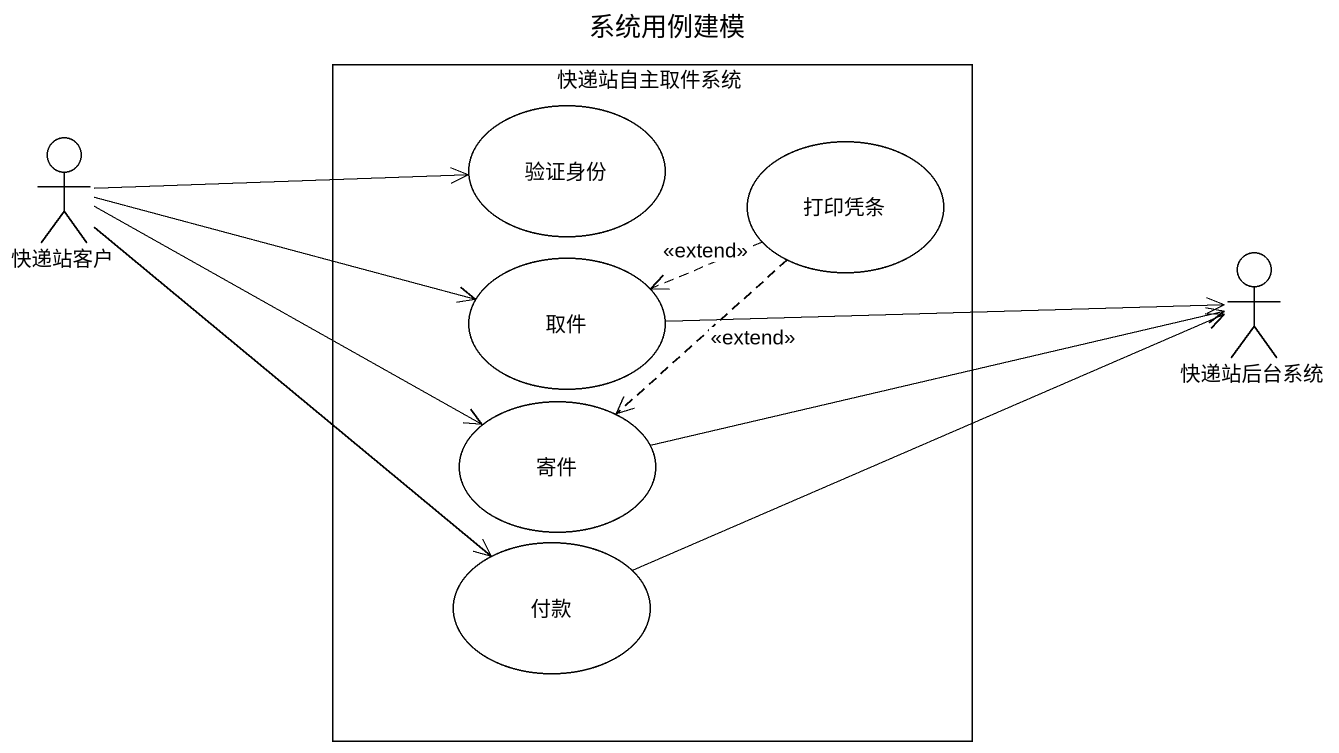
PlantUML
@startuml
title 系统用例建模
rectangle 快递站自主取件系统 {
  usecase 验证身份
  usecase 打印凭条
  usecase 取件
  usecase 寄件
  usecase 付款
}
actor 快递站客户
actor 快递站后台系统
快递站客户 -right-> 验证身份
快递站客户 -right-> 取件
快递站客户 -right-> 寄件
快递站客户 --> 付款
打印凭条 .left.> 取件 : <<extend>>
打印凭条 ..> 寄件 : <<extend>>
取件 -right-> 快递站后台系统
寄件 -right-> 快递站后台系统
付款 -right-> 快递站后台系统
@enduml
